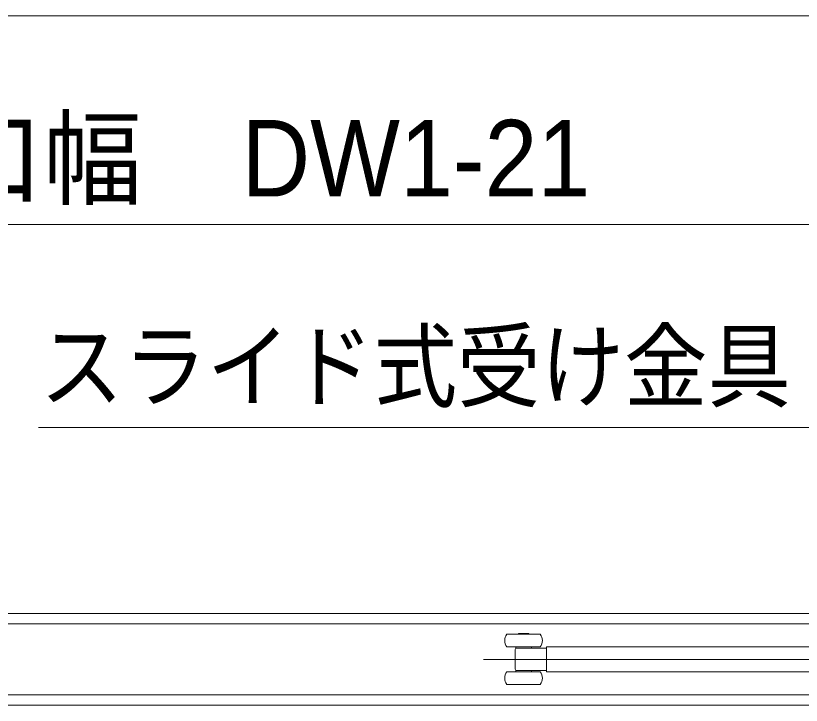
# Model space of a CAD drawing. Units: millimetres, scale not verified. Extents: x -6062 to 6062, y -3045 to 3045.
# Drawn here: x -2740.5 to -2364.3, y 1255.8 to 1586 of the extents above; entities that cross this region are included whole.
import ezdxf
from ezdxf.enums import TextEntityAlignment as Align

# ---------------------------------------------------------------- set-up
doc = ezdxf.new("R2010")
doc.units = ezdxf.units.MM
doc.header["$LTSCALE"] = 20
for name, color, linetype, lineweight in [('0-0_3一般', 7, 'Continuous', 9), ('0-1_2寸法-3', 7, 'Continuous', 9), ('0-2_2寸法-1', 7, 'Continuous', 9)]:
    doc.layers.add(name, color=color, linetype=linetype, lineweight=lineweight)
doc.styles.add('ＭＳ ゴシック', font='')
doc.styles.add('ＭＳ Ｐゴシック', font='')
doc.styles.get('ＭＳ ゴシック').set_extended_font_data('MS Gothic')
doc.styles.get('ＭＳ Ｐゴシック').set_extended_font_data('MS PGothic')

# ---------------------------------------------------------------- blocks, each defined once
blk = doc.blocks.new('グループ-59')
at = {"layer": '0-0_3一般'}
for p, q in [((-30002, 25896.9), (-6638, 25896.9)), ((-14246, 25804.9), (-14246, 25796.9)), ((-14146, 25804.9), (-14246, 25804.9)), ((-14146, 25796.9), (-14146, 25804.9)), ((-14271, 25676.9), (-14271, 25662.9)), ((-14250.1, 25662.9), (-14196, 25662.9)), ((-14196, 25662.9), (-13976, 25662.9)), ((-14121, 25662.9), (-14121, 25676.9)), ((-13976, 25660.2), (-13976, 25676.9)), ((-13976, 25676.9), (-13956, 25676.9)), ((-13976, 25660.2), (-13976, 25642.9)), ((-10510, 25676.9), (-13956, 25676.9)), ((-14276, 25645.5), (-14276, 25645.3)), ((-14276, 25468.4), (-14276, 25645.3)), ((-13976, 25470.9), (-13976, 25642.9)), ((-6458, 25556.9), (-14578, 25556.9)), ((-14356, 25436.9), (-14036, 25436.9)), ((-14276, 25464.9), (-14276, 25465)), ((-14271, 25450.9), (-14271, 25436.9)), ((-14264.8, 25450.9), (-14271, 25450.9)), ((-14250.1, 25450.9), (-14264.8, 25450.9)), ((-14196, 25450.9), (-14250.1, 25450.9)), ((-13976, 25450.9), (-14196, 25450.9)), ((-14121, 25436.9), (-14121, 25450.9)), ((-13976, 25470.9), (-13976, 25453.6)), ((-13976, 25436.9), (-13976, 25453.6)), ((-13956, 25436.9), (-13976, 25436.9)), ((-13956, 25436.9), (-10510, 25436.9)), ((-14356, 25316.9), (-14036, 25316.9)), ((-6638, 25216.9), (-30002, 25216.9)), ((-53990, 25116.9), (-6330, 25116.9))]:
    blk.add_line(p, q, dxfattribs=at)
for points in [[(-53990, 25116.9), (-53990, 25996.9), (-6330, 25996.9), (-6330, 25116.9)], [(-14036, 25796.9), (-14081.2, 25796.9), (-14356, 25796.9)], [(-14036, 25676.9), (-14081.2, 25676.9), (-14356, 25676.9)], [(-14271, 25662.9), (-14264.8, 25662.9), (-14250.1, 25662.9)], [(-14276, 25648.9), (-14276, 25649), (-14276, 25649), (-14276, 25649.1), (-14276, 25649.1), (-14276, 25649.2), (-14276, 25649.2), (-14276, 25649.2), (-14276, 25649.2), (-14276, 25649.2), (-14276, 25649.2), (-14276, 25649.2), (-14276, 25649.1), (-14276, 25649.1), (-14276, 25649), (-14276, 25648.9), (-14276, 25648.9), (-14276, 25648.8), (-14276, 25648.7), (-14276, 25648.5), (-14276, 25648.4), (-14276, 25648.3), (-14276, 25648.1), (-14276, 25648), (-14276, 25647.8), (-14276, 25647.7), (-14276, 25647.5), (-14276, 25647.4), (-14276, 25647.2), (-14276, 25647.1), (-14276, 25646.9), (-14276, 25646.7), (-14276, 25646.6), (-14276, 25646.4), (-14276, 25646.3), (-14276, 25646.1), (-14276, 25646), (-14276, 25645.8), (-14276, 25645.7), (-14276, 25645.5)], [(-14276, 25468.4), (-14276, 25468.3), (-14276, 25468.1), (-14276, 25468), (-14276, 25467.8), (-14276, 25467.7), (-14276, 25467.5), (-14276, 25467.4), (-14276, 25467.2), (-14276, 25467.1), (-14276, 25466.9), (-14276, 25466.8), (-14276, 25466.6), (-14276, 25466.4), (-14276, 25466.3), (-14276, 25466.1), (-14276, 25466), (-14276, 25465.8), (-14276, 25465.7), (-14276, 25465.5), (-14276, 25465.4), (-14276, 25465.3), (-14276, 25465.2), (-14276, 25465.1), (-14276, 25465), (-14276, 25464.9), (-14276, 25464.8), (-14276, 25464.8), (-14276, 25464.7), (-14276, 25464.7), (-14276, 25464.7), (-14276, 25464.6), (-14276, 25464.6), (-14276, 25464.6), (-14276, 25464.7), (-14276, 25464.7), (-14276, 25464.7), (-14276, 25464.8), (-14276, 25464.8), (-14276, 25464.9)]]:
    blk.add_lwpolyline(points, dxfattribs=at)
for centre, radius, start, end in [((-14276, 25736.9), 100, 143.1301, 216.8699), ((-14116, 25736.9), 100, 323.1301, 36.8699), ((-14256, 25649.6), 20, 137.45665, 180.25028), ((-14276, 25376.9), 100, 143.1301, 216.8699), ((-14256, 25464.2), 20, 179.75095, 224.06049), ((-14116, 25376.9), 100, 323.1301, 36.8699)]:
    blk.add_arc(centre, radius, start, end, dxfattribs=at)
blk = doc.blocks.new('グループ-60')
at = {"layer": '0-0_3一般'}
blk.add_blockref('グループ-59', (0, 0), dxfattribs=at)

msp = doc.modelspace()

# ---------------------------------------------------------------- linework, layer by layer
at = {"layer": '0-1_2寸法-3'}
msp.add_lwpolyline([(-2258.5, 1277.84), (-2322.59, 1388.84), (-2729.47, 1388.84)], dxfattribs=at)
at = {"layer": '0-2_2寸法-1'}
for p, q in [((-4474.79, 1586), (-2109.21, 1586)), ((-2121.21, 1486), (-3274.79, 1486))]:
    msp.add_line(p, q, dxfattribs=at)

# ---------------------------------------------------------------- block references
at = {"layer": '0-0_3一般', "xscale": 0.05, "yscale": 0.05}
msp.add_blockref('グループ-60', (-1787.5, 0), dxfattribs=at)

# ---------------------------------------------------------------- texts
at = {"layer": '0-1_2寸法-3', "style": 'ＭＳ ゴシック', "width": 0.9}
msp.add_text('スライド式受け金具', height=32.55, dxfattribs=at).set_placement((-2728.89, 1392.19), align=Align.BOTTOM_LEFT)
at = {"layer": '0-2_2寸法-1', "style": 'ＭＳ Ｐゴシック', "width": 0.95}
msp.add_text('有効開口幅\u3000DW1-21', height=36.66, dxfattribs=at).set_placement((-2917.41, 1488.45), align=Align.BOTTOM_LEFT)

doc.saveas('drawing.dxf')
